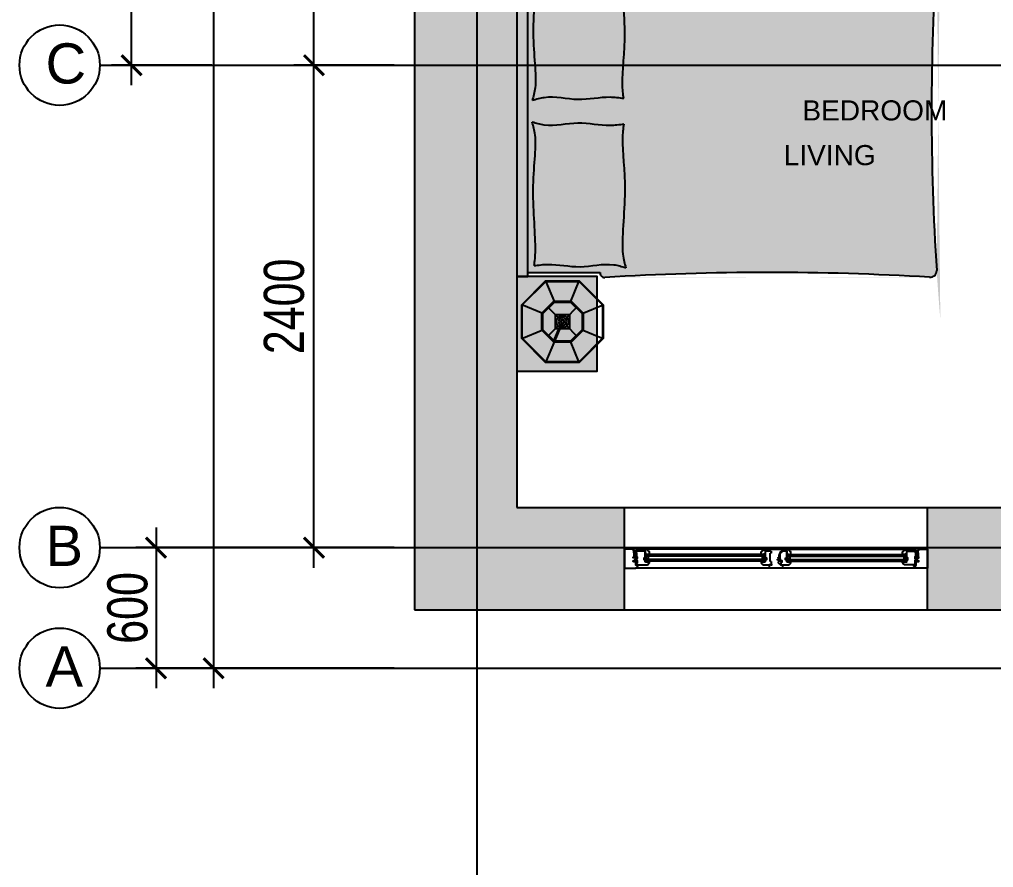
# Model space of a CAD drawing. Header units: millimetres. Extents: x 11159 to 50121, y 18346 to 37577.
# Drawn here: x 32119 to 36968, y 22565 to 26784 of the extents above; entities that cross this region are included whole.
import ezdxf

# ---------------------------------------------------------------- set-up
doc = ezdxf.new("R2010")
doc.units = ezdxf.units.MM
for name, color, linetype in [('axis', 40, 'Continuous'), ('df', 7, 'Continuous'), ('dim', 7, 'Continuous'), ('furnhatch', 254, 'Continuous'), ('furniture', 34, 'Continuous'), ('HATCH', 8, 'Continuous'), ('wall', 5, 'Continuous')]:
    doc.layers.add(name, color=color, linetype=linetype)
doc.styles.add('KOTE', font='romrust.shx', dxfattribs={"width": 0.8})
doc.styles.get("Standard").update_dxf_attribs({"font": 'arial.ttf'})
doc.dimstyles.new('ayala 50', dxfattribs={"dimscale": 50, "dimtxt": 2.5, "dimasz": 1, "dimexe": 1, "dimexo": 2, "dimgap": 1, "dimtad": 1, "dimdec": 0, "dimzin": 9, "dimdsep": 46, "dimtxsty": 'KOTE', "dimblk": 'ARCHTICK', "dimcen": 0, "dimdle": 1, "dimclrd": 4, "dimclre": 4, "dimclrt": 3, "dimadec": 0, "dimazin": 0, "dimtfac": 0.666667, "dimtdec": 0, "dimtix": 1, "dimtmove": 2, "dimatfit": 0, "dimfxl": 1, "dimtvp": 1, "dimtolj": 1, "dimarcsym": 0})

# ---------------------------------------------------------------- blocks, each defined once
blk = doc.blocks.new('_ArchTick')
at = {"color": 0, "linetype": 'ByBlock', "const_width": 0.15}
blk.add_lwpolyline([(-0.5, -0.5), (0.5, 0.5)], dxfattribs=at)
blk = doc.blocks.new('*D53')
at = {"layer": 'Defpoints', "color": 0, "transparency": 16777216}
for p in [(49394.9, 26556.4), (34394.9, 23556.4), (49394.9, 19246.4)]:
    blk.add_point(p, dxfattribs=at)
at = {"layer": 'dim', "color": 4, "lineweight": -2, "transparency": 16777216}
for p, q in [((49394.9, 26456.4), (49394.9, 19146.4)), ((34394.9, 23456.4), (34394.9, 19146.4)), ((34294.9, 19246.4), (49494.9, 19246.4))]:
    blk.add_line(p, q, dxfattribs=at)
at = {"layer": 'dim', "color": 4, "lineweight": -2, "transparency": 16777216, "xscale": 100, "yscale": 100, "zscale": 100, "rotation": 180}
blk.add_blockref('_ArchTick', (34394.9, 19246.4), dxfattribs=at)
at = {"layer": 'dim', "color": 4, "lineweight": -2, "transparency": 16777216, "xscale": 100, "yscale": 100, "zscale": 100}
blk.add_blockref('_ArchTick', (49394.9, 19246.4), dxfattribs=at)
at = {"layer": 'dim', "color": 3, "transparency": 16777216, "insert": (41894.9, 19366.4), "char_height": 200, "attachment_point": 5, "style": 'KOTE'}
blk.add_mtext('\\A1;15000', dxfattribs=at)
blk = doc.blocks.new('*D63')
at = {"layer": 'Defpoints', "color": 0, "transparency": 16777216}
for p in [(34084.9, 24156.4), (32798.5, 23556.4), (33298.5, 23556.4)]:
    blk.add_point(p, dxfattribs=at)
at = {"layer": 'dim', "color": 4, "lineweight": -2, "transparency": 16777216}
for p, q in [((32798.5, 24256.4), (32798.5, 23456.4)), ((33984.9, 24156.4), (32698.5, 24156.4)), ((33198.5, 23556.4), (32698.5, 23556.4))]:
    blk.add_line(p, q, dxfattribs=at)
at = {"layer": 'dim', "color": 4, "lineweight": -2, "transparency": 16777216, "xscale": 100, "yscale": 100, "zscale": 100}
for p, rotation in [((32798.5, 24156.4), 90), ((32798.5, 23556.4), 270)]:
    blk.add_blockref('_ArchTick', p, dxfattribs=dict(at, rotation=rotation))
at = {"layer": 'dim', "color": 3, "transparency": 16777216, "insert": (32657.1, 23856.4), "char_height": 200, "attachment_point": 5, "rotation": 90, "style": 'KOTE'}
blk.add_mtext('\\A1;600', dxfattribs=at)
blk = doc.blocks.new('*D54')
at = {"layer": 'Defpoints', "color": 0, "transparency": 16777216}
for p in [(33584.9, 26556.4), (34084.9, 26556.4), (34084.9, 24156.4)]:
    blk.add_point(p, dxfattribs=at)
at = {"layer": 'dim', "color": 4, "lineweight": -2, "transparency": 16777216}
for p, q in [((33584.9, 24056.4), (33584.9, 26656.4)), ((33984.9, 26556.4), (33484.9, 26556.4)), ((33984.9, 24156.4), (33484.9, 24156.4))]:
    blk.add_line(p, q, dxfattribs=at)
at = {"layer": 'dim', "color": 4, "lineweight": -2, "transparency": 16777216, "xscale": 100, "yscale": 100, "zscale": 100}
for p, rotation in [((33584.9, 26556.4), 90), ((33584.9, 24156.4), 270)]:
    blk.add_blockref('_ArchTick', p, dxfattribs=dict(at, rotation=rotation))
at = {"layer": 'dim', "color": 3, "transparency": 16777216, "insert": (33436.5, 25356.4), "char_height": 200, "attachment_point": 5, "rotation": 90, "style": 'KOTE'}
blk.add_mtext('\\A1;2400', dxfattribs=at)
blk = doc.blocks.new('*D64')
at = {"layer": 'Defpoints', "color": 0, "transparency": 16777216}
for p in [(32677.1, 34956.4), (33244.9, 34956.4), (33177.1, 26556.4)]:
    blk.add_point(p, dxfattribs=at)
at = {"layer": 'dim', "color": 4, "lineweight": -2, "transparency": 16777216}
for p, q in [((32677.1, 26456.4), (32677.1, 35056.4)), ((33144.9, 34956.4), (32577.1, 34956.4)), ((33077.1, 26556.4), (32577.1, 26556.4))]:
    blk.add_line(p, q, dxfattribs=at)
at = {"layer": 'dim', "color": 4, "lineweight": -2, "transparency": 16777216, "xscale": 100, "yscale": 100, "zscale": 100}
for p, rotation in [((32677.1, 34956.4), 90), ((32677.1, 26556.4), 270)]:
    blk.add_blockref('_ArchTick', p, dxfattribs=dict(at, rotation=rotation))
at = {"layer": 'dim', "color": 3, "transparency": 16777216, "insert": (32524.1, 30756.4), "char_height": 200, "attachment_point": 5, "rotation": 90, "style": 'KOTE'}
blk.add_mtext('\\A1;8400', dxfattribs=at)
blk = doc.blocks.new('*D55')
at = {"layer": 'Defpoints', "color": 0, "transparency": 16777216}
for p in [(34084.9, 34956.4), (33084.9, 23556.4), (34084.9, 23556.4)]:
    blk.add_point(p, dxfattribs=at)
at = {"layer": 'dim', "color": 4, "lineweight": -2, "transparency": 16777216}
for p, q in [((33084.9, 35056.4), (33084.9, 23456.4)), ((33984.9, 34956.4), (32984.9, 34956.4)), ((33984.9, 23556.4), (32984.9, 23556.4))]:
    blk.add_line(p, q, dxfattribs=at)
at = {"layer": 'dim', "color": 4, "lineweight": -2, "transparency": 16777216, "xscale": 100, "yscale": 100, "zscale": 100}
for p, rotation in [((33084.9, 34956.4), 90), ((33084.9, 23556.4), 270)]:
    blk.add_blockref('_ArchTick', p, dxfattribs=dict(at, rotation=rotation))
at = {"layer": 'dim', "color": 3, "transparency": 16777216, "insert": (32964.9, 29256.4), "char_height": 200, "attachment_point": 5, "rotation": 90, "style": 'KOTE'}
blk.add_mtext('\\A1;11400', dxfattribs=at)
blk = doc.blocks.new('Joint-K7335')
at = {"layer": 'df', "color": 7}
for points in [[(3.9, 10.7, -0.206505), (4.5, 11.8, -0.277528), (4.6, 11.7), (4.7, 11.5, 0.626267), (5.4, 11.5, 0.131441), (5.5, 11.7), (5.5, 18, 0.509109), (4.6, 18.4, -0.294424), (2, 18.3, 0.173488), (1.3, 18.5), (0, 18.5), (0, 2.1, 0.415334), (1.2, 0.9, 0.048115), (1.5, 0.9, 0.113375), (1.5, 1), (4, 2.8, 0.235966), (4, 2.9), (4, 3.3, 0.247659), (4, 3.4, 0.287937), (3.6, 3.4), (1.8, 2.3, -0.576722), (1.5, 2.5), (1.5, 3.3, -0.235966), (1.6, 3.5), (4, 5.3, 0.235966), (4, 5.3), (4, 5.7, 0.247659), (4, 5.8, 0.287937), (3.6, 5.8), (1.8, 4.8, -0.576722), (1.5, 5), (1.5, 6.3, -0.384094), (2.6, 7.5, -0.021813), (2.7, 7.5), (6.5, 7.5), (6.5, 7.6, 0.333043), (5.7, 8.5, -0.293245), (5.3, 8.9, 0.008528), (5.2, 9.3, 0.265517), (5, 9.5, 0.023748), (4.8, 9.5, -0.356149), (3.9, 10.7, -0.356149)], [(3.2, 10.8, 0.355005), (4.6, 8.8, -0.567624), (4.7, 8.8, -0.24708), (4.4, 8.7), (2.2, 9, -0.351704), (1.2, 10.1), (1.2, 12.9, -0.414214), (1.5, 13.2), (1.6, 13.2, 0.277073), (1.9, 13.4), (3.7, 16.8, -0.041112), (3.8, 17), (4.1, 17.7, -0.50666), (4.6, 17.7, -0.2771), (4.6, 17.5), (4.6, 13.3, 0.213422), (4.7, 13.1, -0.886227), (4.4, 12.6, 0.250571), (3.2, 10.8)]]:
    blk.add_lwpolyline(points, format="xyb", dxfattribs=at)
blk.add_lwpolyline([(1.6, 17.8, 0.632714), (1, 17.6), (1, 14.2, 0.78091), (1.6, 14.1), (3.2, 17.1, -0.117333), (3.3, 17.2, 1.218085), (3, 17.5, -0.285776), (2.7, 17.3, -0.145588)], format="xyb", close=True, dxfattribs=at)
blk = doc.blocks.new('bed1')
at = {"layer": 'furnhatch'}
h = blk.add_hatch(color=254, dxfattribs=at)
edge = h.paths.add_edge_path()
edge.add_line((-50, 728.2), (-376.6, 728.2))
edge.add_ellipse((-396.6, 731.7), major_axis=(-20.2, 2.1), ratio=0.939967, start_angle=175.7986, end_angle=279.2235)
edge.add_ellipse((-1139.1, 11853.6), major_axis=(11637.5, 0), ratio=0.956, start_angle=266.40829, end_angle=273.6518, ccw=False)
edge.add_ellipse((-1870, 721.4), major_axis=(30, 0), ratio=0.956, start_angle=86.4083, end_angle=182.703)
edge.add_ellipse((-20808.2, 0), major_axis=(18931.7, 0), ratio=0.7647664, start_angle=-2.85057, end_angle=2.85057, ccw=False)
edge.add_ellipse((-1870, -721.4), major_axis=(30, 0), ratio=0.956, start_angle=177.297, end_angle=273.5917)
edge.add_ellipse((-1139.1, -11853.6), major_axis=(-11637.5, 0), ratio=0.956, start_angle=266.3482, end_angle=273.59171, ccw=False)
edge.add_ellipse((-396.6, -731.7), major_axis=(20.2, 2.1), ratio=0.939967, start_angle=260.7765, end_angle=364.2014)
edge.add_line((-376.6, -728.2), (-50, -728.2))
edge.add_line((-50, -728.2), (-50, 728.2))
edge = h.paths.add_edge_path(flags=0)
edge.add_spline(control_points=[(-483.8, -58.1), (-463.3, -60.8), (-394.8, -69.6), (-273.9, -40.3), (-155.8, -74.4), (-87.5, -54.2), (-69.3, -48.8)], knot_values=[0, 0, 0, 0, 6.340048, 21.250308, 36.908042, 42.626898, 42.626898, 42.626898, 42.626898], degree=3, periodic=0)
edge.add_spline(control_points=[(-69.3, -48.8), (-74.7, -67.1), (-94.8, -135.3), (-60.7, -336.6), (-90.1, -608.6), (-81.2, -677.1), (-78.6, -697.6)], knot_values=[0, 0, 0, 0, 5.718856, 21.37659, 36.28685, 42.626898, 42.626898, 42.626898, 42.626898], degree=3, periodic=0)
edge.add_spline(control_points=[(-78.6, -697.6), (-99, -694.9), (-167.6, -686.1), (-288.4, -715.5), (-406.6, -681.3), (-474.8, -701.5), (-493.1, -706.9)], knot_values=[0, 0, 0, 0, 6.340048, 21.250308, 36.908042, 42.626898, 42.626898, 42.626898, 42.626898], degree=3, periodic=0)
edge.add_spline(control_points=[(-493.1, -706.9), (-487.7, -688.6), (-467.5, -620.4), (-501.7, -351.1), (-472.3, -147.1), (-481.1, -78.6), (-483.8, -58.1)], knot_values=[0, 0, 0, 0, 5.718856, 21.37659, 36.28685, 42.626898, 42.626898, 42.626898, 42.626898], degree=3, periodic=0)
edge = h.paths.add_edge_path(flags=0)
edge.add_spline(control_points=[(-483.8, 58), (-481.1, 78.5), (-472.3, 147), (-501.7, 351), (-467.5, 620.3), (-487.7, 688.5), (-493.1, 706.8)], knot_values=[0, 0, 0, 0, 6.340048, 21.250308, 36.908042, 42.626898, 42.626898, 42.626898, 42.626898], degree=3, periodic=0)
edge.add_spline(control_points=[(-493.1, 706.8), (-474.8, 701.4), (-406.6, 681.2), (-288.4, 715.4), (-167.6, 686), (-99, 694.8), (-78.6, 697.5)], knot_values=[0, 0, 0, 0, 5.718856, 21.37659, 36.28685, 42.626898, 42.626898, 42.626898, 42.626898], degree=3, periodic=0)
edge.add_spline(control_points=[(-78.6, 697.5), (-81.2, 677), (-90.1, 608.5), (-60.7, 336.5), (-94.8, 135.2), (-74.7, 67), (-69.3, 48.7)], knot_values=[0, 0, 0, 0, 6.340048, 21.250308, 36.908042, 42.626898, 42.626898, 42.626898, 42.626898], degree=3, periodic=0)
edge.add_spline(control_points=[(-69.3, 48.7), (-87.5, 54.1), (-155.8, 74.3), (-273.9, 40.1), (-394.8, 69.5), (-463.3, 60.7), (-483.8, 58)], knot_values=[0, 0, 0, 0, 5.718856, 21.37659, 36.28685, 42.626898, 42.626898, 42.626898, 42.626898], degree=3, periodic=0)
edge = h.paths.add_edge_path(flags=16)
edge.add_spline(control_points=[(-78.6, -697.6), (-81.2, -677.1), (-90.1, -608.6), (-60.7, -336.6), (-94.8, -135.3), (-74.7, -67.1), (-69.3, -48.8)], knot_values=[0, 0, 0, 0, 6.340048, 21.250308, 36.908042, 42.626898, 42.626898, 42.626898, 42.626898], degree=3, periodic=0)
edge.add_spline(control_points=[(-69.3, -48.8), (-87.5, -54.2), (-155.8, -74.4), (-273.9, -40.3), (-394.8, -69.6), (-463.3, -60.8), (-483.8, -58.1)], knot_values=[0, 0, 0, 0, 5.718856, 21.37659, 36.28685, 42.626898, 42.626898, 42.626898, 42.626898], degree=3, periodic=0)
edge.add_spline(control_points=[(-483.8, -58.1), (-481.1, -78.6), (-472.3, -147.1), (-501.7, -351.1), (-467.5, -620.4), (-487.7, -688.6), (-493.1, -706.9)], knot_values=[0, 0, 0, 0, 6.340048, 21.250308, 36.908042, 42.626898, 42.626898, 42.626898, 42.626898], degree=3, periodic=0)
edge.add_spline(control_points=[(-493.1, -706.9), (-474.8, -701.5), (-406.6, -681.3), (-288.4, -715.5), (-167.6, -686.1), (-99, -694.9), (-78.6, -697.6)], knot_values=[0, 0, 0, 0, 5.718856, 21.37659, 36.28685, 42.626898, 42.626898, 42.626898, 42.626898], degree=3, periodic=0)
edge = h.paths.add_edge_path(flags=16)
edge.add_spline(control_points=[(-69.3, 48.7), (-74.7, 67), (-94.8, 135.2), (-60.7, 336.5), (-90.1, 608.5), (-81.2, 677), (-78.6, 697.5)], knot_values=[0, 0, 0, 0, 5.718856, 21.37659, 36.28685, 42.626898, 42.626898, 42.626898, 42.626898], degree=3, periodic=0)
edge.add_spline(control_points=[(-78.6, 697.5), (-99, 694.8), (-167.6, 686), (-288.4, 715.4), (-406.6, 681.2), (-474.8, 701.4), (-493.1, 706.8)], knot_values=[0, 0, 0, 0, 6.340048, 21.250308, 36.908042, 42.626898, 42.626898, 42.626898, 42.626898], degree=3, periodic=0)
edge.add_spline(control_points=[(-493.1, 706.8), (-487.7, 688.5), (-467.5, 620.3), (-501.7, 351), (-472.3, 147), (-481.1, 78.5), (-483.8, 58)], knot_values=[0, 0, 0, 0, 5.718856, 21.37659, 36.28685, 42.626898, 42.626898, 42.626898, 42.626898], degree=3, periodic=0)
edge.add_spline(control_points=[(-483.8, 58), (-463.3, 60.7), (-394.8, 69.5), (-273.9, 40.1), (-155.8, 74.3), (-87.5, 54.1), (-69.3, 48.7)], knot_values=[0, 0, 0, 0, 6.340048, 21.250308, 36.908042, 42.626898, 42.626898, 42.626898, 42.626898], degree=3, periodic=0)
h.paths.add_polyline_path([(0, 747.3), (-50, 747.3), (-50, -747.3), (0, -747.3)])
at = {"layer": 'furniture'}
for p, q in [((-50, 728.2), (-376.6, 728.2)), ((0, 747.3), (-50, 747.3)), ((-50, 747.3), (-50, -747.3)), ((0, -747.3), (0, 747.3)), ((-376.6, -728.2), (-50, -728.2)), ((0, -747.3), (-50, -747.3))]:
    blk.add_line(p, q, dxfattribs=at)
for centre, major_axis, ratio, start_param, end_param in [((-1870, 721.4), (30, 0), 0.956, 1.508109, 3.188768), ((-1139.1, 11853.6), (11637.5, 0), 0.956, 4.649702, 4.776125), ((-396.6, 731.7), (-20.2, 2.1), 0.939967, 3.068264, 4.873369), ((-20808.2, 0), (18931.7, 0), 0.764766, -0.049752, 0.049752), ((-1870, -721.4), (30, 0), 0.956, 3.094417, 4.775076), ((-1139.1, -11853.6), (-11637.5, 0), 0.956, 4.648653, 4.775076), ((-396.6, -731.7), (20.2, 2.1), 0.939967, 4.551409, 6.356514)]:
    blk.add_ellipse(centre, major_axis=major_axis, ratio=ratio, start_param=start_param, end_param=end_param, dxfattribs=at)
for points in [[(-78.6, 697.5), (-99, 694.8), (-167.6, 686), (-288.4, 715.4), (-406.6, 681.2), (-474.8, 701.4), (-493.1, 706.8)], [(-483.8, 58), (-481.1, 78.5), (-472.3, 147), (-501.7, 351), (-467.5, 620.3), (-487.7, 688.5), (-493.1, 706.8)], [(-78.6, 697.5), (-81.2, 677), (-90.1, 608.5), (-60.7, 336.5), (-94.8, 135.2), (-74.7, 67), (-69.3, 48.7)], [(-483.8, 58), (-463.3, 60.7), (-394.8, 69.5), (-273.9, 40.1), (-155.8, 74.3), (-87.5, 54.1), (-69.3, 48.7)], [(-483.8, -58.1), (-481.1, -78.6), (-472.3, -147.1), (-501.7, -351.1), (-467.5, -620.4), (-487.7, -688.6), (-493.1, -706.9)], [(-483.8, -58.1), (-463.3, -60.8), (-394.8, -69.6), (-273.9, -40.3), (-155.8, -74.4), (-87.5, -54.2), (-69.3, -48.8)], [(-78.6, -697.6), (-81.2, -677.1), (-90.1, -608.6), (-60.7, -336.6), (-94.8, -135.3), (-74.7, -67.1), (-69.3, -48.8)], [(-78.6, -697.6), (-99, -694.9), (-167.6, -686.1), (-288.4, -715.5), (-406.6, -681.3), (-474.8, -701.5), (-493.1, -706.9)]]:
    blk.add_open_spline(points, degree=3, knots=[0, 0, 0, 0, 6.340048, 21.250308, 36.908042, 42.626898, 42.626898, 42.626898, 42.626898], dxfattribs=at)
blk = doc.blocks.new('lamp (pl)')
at = {"color": 0, "linetype": 'ByBlock'}
for p, q in [((-40.4, 97.5), (-83.9, 202.5)), ((83.9, 202.5), (40.4, 97.5)), ((-37.7, 97.5), (-5.3, 19.3)), ((-202.5, 83.9), (-97.5, 40.4)), ((-68.9, 68.9), (-21.2, 21.2)), ((-42.3, 95.6), (-9.9, 17.4)), ((21.2, 21.2), (68.9, 68.9)), ((97.5, 40.4), (202.5, 83.9)), ((-97.5, -40.4), (-202.5, -83.9)), ((-68.9, -68.9), (-21.2, -21.2)), ((21.2, -21.2), (68.9, -68.9)), ((97.5, -40.4), (202.5, -83.9)), ((-83.9, -202.5), (-40.4, -97.5)), ((40.4, -97.5), (83.9, -202.5))]:
    blk.add_line(p, q, dxfattribs=at)
for points in [[(-202.5, 83.9), (-202.5, -83.9), (-83.9, -202.5), (83.9, -202.5), (202.5, -83.9), (202.5, 83.9), (83.9, 202.5), (-83.9, 202.5)], [(-200, 82.8), (-200, -82.8), (-82.8, -200), (82.8, -200), (200, -82.8), (200, 82.8), (82.8, 200), (-82.8, 200)], [(-102.5, 42.5), (-102.5, -42.5), (-42.5, -102.5), (42.5, -102.5), (102.5, -42.5), (102.5, 42.5), (42.5, 102.5), (-42.5, 102.5)], [(-97.5, 40.4), (-97.5, -40.4), (-40.4, -97.5), (40.4, -97.5), (97.5, -40.4), (97.5, 40.4), (40.4, 97.5), (-40.4, 97.5)]]:
    blk.add_lwpolyline(points, close=True, dxfattribs=at)
blk.add_lwpolyline([(-17.2, 35), (-35, 35), (-35, -35), (35, -35), (35, 35), (-11.8, 35)], dxfattribs=at)
for radius in [20, 10, 7.5]:
    blk.add_circle((0, 0), radius, dxfattribs=at)
blk.add_arc((0, 0), 30, 117.2802, 107.7198, dxfattribs=at)
blk = doc.blocks.new('*D48')
at = {"layer": 'Defpoints', "color": 0, "transparency": 16777216}
for p in [(33584.9, 34956.4), (34084.9, 34956.4), (34084.9, 26556.4)]:
    blk.add_point(p, dxfattribs=at)
at = {"layer": 'dim', "color": 4, "lineweight": -2, "transparency": 16777216}
for p, q in [((33584.9, 26456.4), (33584.9, 35056.4)), ((33984.9, 34956.4), (33484.9, 34956.4)), ((33984.9, 26556.4), (33484.9, 26556.4))]:
    blk.add_line(p, q, dxfattribs=at)
at = {"layer": 'dim', "color": 4, "lineweight": -2, "transparency": 16777216, "xscale": 100, "yscale": 100, "zscale": 100}
for p, rotation in [((33584.9, 34956.4), 90), ((33584.9, 26556.4), 270)]:
    blk.add_blockref('_ArchTick', p, dxfattribs=dict(at, rotation=rotation))
at = {"layer": 'dim', "color": 3, "transparency": 16777216, "insert": (33464.9, 30756.4), "char_height": 200, "attachment_point": 5, "rotation": 90, "style": 'KOTE'}
blk.add_mtext('\\A1;8400', dxfattribs=at)

msp = doc.modelspace()

# ---------------------------------------------------------------- hatches: boundary and pattern name
at = {"ltscale": 10}
h = msp.add_hatch(dxfattribs=at)
h.set_pattern_fill('ANGLE', color=4, scale=0.15, angle=-45, style=0)
h.set_pattern_definition([(45, (32565.8651, 24903.6607), (0.74087113, -0.74087113), [0.762, -0.28575]), (315, (32565.8651, 24903.6607), (-0.74087113, -0.74087113), [0.762, -0.28575])])
edge = h.paths.add_edge_path()
edge.add_line((35234.4, 24124.1), (35240.4, 24124.1))
edge.add_arc((35239.7, 24123.1), 1.25, -53.1301, 53.1301, ccw=False)
edge.add_line((35240.4, 24122.1), (35234.4, 24122.1))
edge.add_arc((35235.1, 24123.1), 1.23, 125.8841, 234.1159, ccw=False)
h = msp.add_hatch(dxfattribs=at)
h.set_pattern_fill('ANGLE', color=4, scale=0.15, angle=-45, style=0)
h.set_pattern_definition([(45, (32571.3651, 24903.6607), (0.74087113, -0.74087113), [0.762, -0.28575]), (315, (32571.3651, 24903.6607), (-0.74087113, -0.74087113), [0.762, -0.28575])])
edge = h.paths.add_edge_path()
edge.add_line((35233.9, 24122.1), (35236.9, 24122.1))
edge.add_line((35236.9, 24122.1), (35236.9, 24120.1))
edge.add_arc((35235.4, 24120.5), 1.55, 194.793, 345.207, ccw=False)
edge.add_line((35233.9, 24120.1), (35233.9, 24122.1))
h = msp.add_hatch(dxfattribs=at)
h.set_pattern_fill('ANGLE', color=4, scale=0.15, angle=-45, style=0)
h.set_pattern_definition([(135, (38499.4356, 24903.6607), (-0.74087113, -0.74087113), [0.762, -0.28575]), (225, (38499.4356, 24903.6607), (0.74087113, -0.74087113), [0.762, -0.28575])])
edge = h.paths.add_edge_path()
edge.add_line((35830.9, 24124.1), (35824.9, 24124.1))
edge.add_arc((35825.7, 24123.1), 1.25, 126.8699, 233.1301)
edge.add_line((35824.9, 24122.1), (35830.9, 24122.1))
edge.add_arc((35830.2, 24123.1), 1.23, 305.8841, 414.1159)
h = msp.add_hatch(dxfattribs=at)
h.set_pattern_fill('ANGLE', color=4, scale=0.15, angle=-45, style=0)
h.set_pattern_definition([(135, (38493.9356, 24903.6607), (-0.74087113, -0.74087113), [0.762, -0.28575]), (225, (38493.9356, 24903.6607), (0.74087113, -0.74087113), [0.762, -0.28575])])
edge = h.paths.add_edge_path()
edge.add_line((35831.4, 24122.1), (35828.4, 24122.1))
edge.add_line((35828.4, 24122.1), (35828.4, 24120.1))
edge.add_arc((35829.9, 24120.5), 1.55, 194.793, 345.207)
edge.add_line((35831.4, 24120.1), (35831.4, 24122.1))
h = msp.add_hatch(dxfattribs=at)
h.set_pattern_fill('ANGLE', color=4, scale=0.15, angle=-45, style=0)
h.set_pattern_definition([(45, (33270.3651, 24903.6607), (0.74087113, -0.74087113), [0.762, -0.28575]), (315, (33270.3651, 24903.6607), (-0.74087113, -0.74087113), [0.762, -0.28575])])
edge = h.paths.add_edge_path()
edge.add_line((35938.9, 24124.1), (35944.9, 24124.1))
edge.add_arc((35944.2, 24123.1), 1.25, -53.1301, 53.1301, ccw=False)
edge.add_line((35944.9, 24122.1), (35938.9, 24122.1))
edge.add_arc((35939.6, 24123.1), 1.23, 125.8841, 234.1159, ccw=False)
h = msp.add_hatch(dxfattribs=at)
h.set_pattern_fill('ANGLE', color=4, scale=0.15, angle=-45, style=0)
h.set_pattern_definition([(45, (33275.8651, 24903.6607), (0.74087113, -0.74087113), [0.762, -0.28575]), (315, (33275.8651, 24903.6607), (-0.74087113, -0.74087113), [0.762, -0.28575])])
edge = h.paths.add_edge_path()
edge.add_line((35938.4, 24122.1), (35941.4, 24122.1))
edge.add_line((35941.4, 24122.1), (35941.4, 24120.1))
edge.add_arc((35939.9, 24120.5), 1.55, 194.793, 345.207, ccw=False)
edge.add_line((35938.4, 24120.1), (35938.4, 24122.1))
h = msp.add_hatch()
h.set_pattern_fill('ANGLE', color=256, scale=0.15, angle=-45, style=0)
h.set_pattern_definition([(135, (39203.9356, 24903.6607), (-0.74087113, -0.74087113), [0.762, -0.28575]), (225, (39203.9356, 24903.6607), (0.74087113, -0.74087113), [0.762, -0.28575])])
edge = h.paths.add_edge_path()
edge.add_line((36535.4, 24124.1), (36529.4, 24124.1))
edge.add_arc((36530.2, 24123.1), 1.25, 126.8699, 233.1301)
edge.add_line((36529.4, 24122.1), (36535.4, 24122.1))
edge.add_arc((36534.7, 24123.1), 1.23, 305.8841, 414.1159)
h = msp.add_hatch()
h.set_pattern_fill('ANGLE', color=256, scale=0.15, angle=-45, style=0)
h.set_pattern_definition([(135, (39198.4356, 24903.6607), (-0.74087113, -0.74087113), [0.762, -0.28575]), (225, (39198.4356, 24903.6607), (0.74087113, -0.74087113), [0.762, -0.28575])])
edge = h.paths.add_edge_path()
edge.add_line((36535.9, 24122.1), (36532.9, 24122.1))
edge.add_line((36532.9, 24122.1), (36532.9, 24120.1))
edge.add_arc((36534.4, 24120.5), 1.55, 194.793, 345.207)
edge.add_line((36535.9, 24120.1), (36535.9, 24122.1))
h = msp.add_hatch(dxfattribs=at)
h.set_pattern_fill('BRASS', color=4, scale=0.3, angle=-45, style=0)
h.set_pattern_definition([(45, (32571.365, 24890.6607), (1.3470384, -1.3470384), []), (45, (32572.0386, 24889.9872), (1.3470384, -1.3470384), [0.9525, -0.47625])])
h.paths.add_polyline_path([(35238.4, 24085.1), (35238.4, 24089.1), (35250.4, 24089.1), (35250.4, 24085.1)])
h = msp.add_hatch(dxfattribs=at)
h.set_pattern_fill('ANGLE', color=4, scale=0.15, angle=-45, style=0)
h.set_pattern_definition([(45, (32571.3651, 24890.6607), (0.74087113, -0.74087113), [0.762, -0.28575]), (315, (32571.3651, 24890.6607), (-0.74087113, -0.74087113), [0.762, -0.28575])])
h.paths.add_polyline_path([(35250.4, 24085.1), (35250.4, 24089.1), (35254.4, 24089.1), (35254.4, 24085.1)])
h = msp.add_hatch(dxfattribs=at)
h.set_pattern_fill('ANGLE', color=4, scale=0.15, angle=-45, style=0)
h.set_pattern_definition([(135, (38493.9356, 24890.6607), (-0.74087113, -0.74087113), [0.762, -0.28575]), (225, (38493.9356, 24890.6607), (0.74087113, -0.74087113), [0.762, -0.28575])])
h.paths.add_polyline_path([(35814.9, 24085.1), (35814.9, 24089.1), (35810.9, 24089.1), (35810.9, 24085.1)])
h = msp.add_hatch(dxfattribs=at)
h.set_pattern_fill('BRASS', color=4, scale=0.3, angle=-45, style=0)
h.set_pattern_definition([(135, (38493.9356, 24890.6607), (-1.3470384, -1.3470384), []), (135, (38493.262, 24889.9872), (-1.3470384, -1.3470384), [0.9525, -0.47625])])
h.paths.add_polyline_path([(35826.9, 24085.1), (35826.9, 24089.1), (35814.9, 24089.1), (35814.9, 24085.1)])
h = msp.add_hatch(dxfattribs=at)
h.set_pattern_fill('ANSI35', color=4, scale=0.2, style=0)
h.set_pattern_definition([(225, (35772.3109, 26755.0439), (0.8980256, -0.8980256), []), (225, (35771.4129, 26755.0439), (0.8980256, -0.8980256), [1.5875, -0.3175, 0, -0.3175])])
h.paths.add_polyline_path([(35862.9, 24070.1), (35860.9, 24070.1), (35860.9, 24074.1), (35862.9, 24074.1)])
h = msp.add_hatch(dxfattribs=at)
h.set_pattern_fill('BRASS', color=4, scale=0.3, angle=-45, style=0)
h.set_pattern_definition([(45, (33275.865, 24890.6607), (1.3470384, -1.3470384), []), (45, (33276.5386, 24889.9872), (1.3470384, -1.3470384), [0.9525, -0.47625])])
h.paths.add_polyline_path([(35942.9, 24085.1), (35942.9, 24089.1), (35954.9, 24089.1), (35954.9, 24085.1)])
h = msp.add_hatch(dxfattribs=at)
h.set_pattern_fill('ANGLE', color=4, scale=0.15, angle=-45, style=0)
h.set_pattern_definition([(45, (33275.8651, 24890.6607), (0.74087113, -0.74087113), [0.762, -0.28575]), (315, (33275.8651, 24890.6607), (-0.74087113, -0.74087113), [0.762, -0.28575])])
h.paths.add_polyline_path([(35954.9, 24085.1), (35954.9, 24089.1), (35958.9, 24089.1), (35958.9, 24085.1)])
h = msp.add_hatch()
h.set_pattern_fill('ANGLE', color=256, scale=0.15, angle=-45, style=0)
h.set_pattern_definition([(135, (39198.4356, 24890.6607), (-0.74087113, -0.74087113), [0.762, -0.28575]), (225, (39198.4356, 24890.6607), (0.74087113, -0.74087113), [0.762, -0.28575])])
h.paths.add_polyline_path([(36519.4, 24085.1), (36519.4, 24089.1), (36515.4, 24089.1), (36515.4, 24085.1)])
h = msp.add_hatch()
h.set_pattern_fill('BRASS', color=256, scale=0.3, angle=-45, style=0)
h.set_pattern_definition([(135, (39198.4356, 24890.6607), (-1.3470384, -1.3470384), []), (135, (39197.762, 24889.9872), (-1.3470384, -1.3470384), [0.9525, -0.47625])])
h.paths.add_polyline_path([(36531.4, 24085.1), (36531.4, 24089.1), (36519.4, 24089.1), (36519.4, 24085.1)])
at = {"layer": 'furniture'}
msp.add_hatch(color=254, dxfattribs=at).paths.add_polyline_path([(34594.9, 25504.4), (34594.9, 25034.4), (34994.9, 25034.4), (34994.9, 25504.4)])
at = {"layer": 'HATCH', "true_color": 0x2b2b2b}
h = msp.add_hatch(color=250, dxfattribs=at)
h.dxf.hatch_style = 1
h.paths.add_polyline_path([(38584.9, 23756.4), (38119.9, 23756.4), (38119.9, 24551.3), (37869.9, 24551.3), (37869.9, 24356.4), (36639.9, 24356.4), (36639.9, 23846.4), (37684.9, 23846.4), (37684.9, 23246.4), (38584.9, 23246.4)])
h.paths.add_polyline_path([(35129.9, 24356.4), (34594.9, 24356.4), (34594.9, 28296.4), (36414.9, 28296.4), (36414.9, 28896.4), (37869.9, 28896.4), (37869.9, 25361.3), (38119.9, 25361.3), (38119.9, 30696.4), (40509.9, 30696.4), (40509.9, 30816.4), (38119.9, 30816.4), (38119.9, 31066.4), (37869.9, 31066.4), (37869.9, 30816.4), (37219.9, 30816.4), (37219.9, 30696.4), (37869.9, 30696.4), (37869.9, 29016.4), (36414.9, 29016.4), (36414.9, 29366.4), (36294.9, 29366.4), (36294.9, 28416.4), (34594.9, 28416.4), (34594.9, 28801.4), (34084.9, 28801.4), (34084.9, 23846.4), (35129.9, 23846.4)])
h.paths.add_polyline_path([(42949.9, 24356.4), (41719.9, 24356.4), (41719.9, 27856.4), (41794.9, 27856.4), (41794.9, 27976.4), (41719.9, 27976.4), (41719.9, 28581.4), (41469.9, 28581.4), (41469.9, 23756.4), (41004.9, 23756.4), (41004.9, 23246.4), (41904.9, 23246.4), (41904.9, 23846.4), (42949.9, 23846.4)])
h.paths.add_polyline_path([(45504.9, 35266.4), (44249.9, 35266.4), (44249.9, 34756.4), (44994.9, 34756.4), (44994.9, 30816.4), (42504.9, 30816.4), (42504.9, 30696.4), (42599.9, 30696.4), (42599.9, 30106.4), (42719.9, 30106.4), (42719.9, 30696.4), (44194.9, 30696.4), (44194.9, 30296.4), (44994.9, 30296.4), (44994.9, 28576.4), (42719.9, 28576.4), (42719.9, 29396.4), (42599.9, 29396.4), (42599.9, 27976.4), (42504.9, 27976.4), (42504.9, 27856.4), (42719.9, 27856.4), (42719.9, 28456.4), (44994.9, 28456.4), (44994.9, 24356.4), (44459.9, 24356.4), (44459.9, 23846.4), (45504.9, 23846.4)])
h.paths.add_polyline_path([(44994.9, 30416.4), (44314.9, 30416.4), (44314.9, 30696.4), (44994.9, 30696.4)], flags=16)
h.paths.add_polyline_path([(41719.9, 34756.4), (42539.9, 34756.4), (42539.9, 35266.4), (40649.9, 35266.4), (40649.9, 34756.4), (41469.9, 34756.4), (41469.9, 30816.4), (41319.9, 30816.4), (41319.9, 30696.4), (41469.9, 30696.4), (41469.9, 30091.4), (41719.9, 30091.4), (41719.9, 30696.4), (41794.9, 30696.4), (41794.9, 30816.4), (41719.9, 30816.4), (41719.9, 30856.4)])
h.paths.add_polyline_path([(36509.9, 30816.4), (34594.9, 30816.4), (34594.9, 34756.4), (35339.9, 34756.4), (35339.9, 35266.4), (34084.9, 35266.4), (34084.9, 30311.4), (34594.9, 30311.4), (34594.9, 30696.4), (36294.9, 30696.4), (36294.9, 30076.4), (36414.9, 30076.4), (36414.9, 30696.4), (36509.9, 30696.4)])
h.paths.add_polyline_path([(38939.9, 35266.4), (37049.9, 35266.4), (37049.9, 34756.4), (37869.9, 34756.4), (37869.9, 34506.4), (38119.9, 34506.4), (38119.9, 34756.4), (38939.9, 34756.4)])
h.paths.add_polyline_path([(38497, 36456.4), (38097, 36456.4), (38097, 36056.4), (38497, 36056.4)])
h.paths.add_polyline_path([(41492.8, 36456.4), (41092.8, 36456.4), (41092.8, 36056.4), (41492.8, 36056.4)])

# ---------------------------------------------------------------- linework, layer by layer
for p, q in [((35173.9, 24148.4), (35174.7, 24148.4)), ((35850.9, 24149.1), (35918.9, 24149.1)), ((35850.9, 24138.1), (35850.9, 24149.1)), ((35918.9, 24138.6), (35918.9, 24149.1)), ((36595.9, 24148.4), (36595.1, 24148.4)), ((35180.9, 24112.4), (35182.9, 24112.4)), ((35828.4, 24122.1), (35828.4, 24089.1)), ((35860.9, 24138.1), (35850.9, 24138.1)), ((35860.9, 24128.1), (35855.9, 24128.1)), ((35855.9, 24088.1), (35855.9, 24128.1)), ((35860.9, 24138.1), (35860.9, 24128.1)), ((35900.9, 24107.6), (35900.9, 24120.6)), ((35906.9, 24108.6), (35903.9, 24108.6)), ((35906.9, 24128.6), (35906, 24128.6)), ((36532.9, 24122.1), (36532.9, 24089.1)), ((36588.9, 24112.4), (36586.9, 24112.4)), ((35850.9, 24070.1), (35850.9, 24055.1)), ((35860.9, 24070.1), (35850.9, 24070.1)), ((35850.9, 24055.1), (35918.9, 24055.1)), ((35860.9, 24088.1), (35855.9, 24088.1)), ((35860.9, 24088.1), (35860.9, 24070.1)), ((35918.9, 24069.6), (35913.9, 24069.6)), ((35918.9, 24055.1), (35918.9, 24069.6))]:
    msp.add_line(p, q)
at = {"color": 8, "ltscale": 10}
for p, q in [((35850.9, 24148.4), (35192.1, 24148.4)), ((35918.9, 24148.4), (36577.7, 24148.4)), ((36581.9, 24054.4), (35187.9, 24054.4))]:
    msp.add_line(p, q, dxfattribs=at)
at = {"color": 4, "ltscale": 10}
for p, q in [((35177.9, 24130.4), (35177.9, 24139.6)), ((35189.7, 24130.7), (35189.3, 24139.9)), ((35233.9, 24088.1), (35236.9, 24119.1)), ((35236.9, 24088.1), (35233.9, 24119.1)), ((35828.4, 24122.1), (35236.9, 24122.1)), ((35236.9, 24122.1), (35236.9, 24089.1)), ((35828.4, 24113.6), (35236.9, 24113.6)), ((35828.4, 24088.1), (35831.4, 24119.1)), ((35831.4, 24088.1), (35828.4, 24119.1)), ((35895.9, 24104.6), (35895.9, 24107.6)), ((35900.9, 24107.6), (35895.9, 24107.6)), ((35900.9, 24104.6), (35895.9, 24104.6)), ((35899.9, 24100.8), (35900.9, 24100.8)), ((35899.9, 24098.8), (35899.9, 24100.8)), ((35900.9, 24100.8), (35900.9, 24104.6)), ((35941.4, 24088.1), (35938.4, 24119.1)), ((35938.4, 24088.1), (35941.4, 24119.1)), ((35941.4, 24122.1), (36532.9, 24122.1)), ((35941.4, 24122.1), (35941.4, 24089.1)), ((35941.4, 24113.6), (36532.9, 24113.6)), ((36580.1, 24130.7), (36580.5, 24139.9)), ((36591.9, 24130.4), (36591.9, 24139.6)), ((35828.4, 24097.6), (35236.9, 24097.6)), ((35828.4, 24089.1), (35236.9, 24089.1)), ((35892.9, 24094.8), (35892.9, 24098.8)), ((35892.9, 24098.8), (35899.9, 24098.8)), ((35899.9, 24094.8), (35892.9, 24094.8)), ((35899.9, 24090.8), (35899.9, 24094.8)), ((35900.9, 24090.8), (35899.9, 24090.8)), ((35900.9, 24090.4), (35900.9, 24090.8)), ((35941.4, 24097.6), (36532.9, 24097.6)), ((35941.4, 24089.1), (36532.9, 24089.1))]:
    msp.add_line(p, q, dxfattribs=at)
at = {"color": 3}
for p, q in [((36535.9, 24088.1), (36532.9, 24119.1)), ((36532.9, 24088.1), (36535.9, 24119.1))]:
    msp.add_line(p, q, dxfattribs=at)
for points in [[(35182.9, 24112.4), (35182.9, 24138.1, -0.414214), (35173.9, 24147.1), (35173.9, 24148.4), (35129.9, 24148.4), (35129.9, 24054.4), (35187.9, 24054.4), (35187.9, 24056.4, 0.414214), (35195.9, 24064.4), (35197.9, 24064.4), (35197.9, 24068.6), (35186.9, 24068.6), (35186.9, 24080.6), (35191.9, 24083.6), (35191.9, 24086.1), (35191.4, 24086.6), (35173.4, 24086.6), (35173.4, 24090.6), (35180.9, 24090.6), (35180.9, 24093.9), (35182.9, 24093.9), (35182.9, 24096.7), (35191.9, 24102.1), (35191.9, 24104.6), (35191.4, 24105.1), (35173.4, 24105.1), (35173.4, 24109.1), (35180.9, 24109.1), (35180.9, 24112.4)], [(36586.9, 24112.4), (36586.9, 24138.1, 0.414214), (36595.9, 24147.1), (36595.9, 24148.4), (36639.9, 24148.4), (36639.9, 24054.4), (36581.9, 24054.4), (36581.9, 24056.4, -0.414214), (36573.9, 24064.4), (36571.9, 24064.4), (36571.9, 24068.6), (36582.9, 24068.6), (36582.9, 24080.6), (36577.9, 24083.6), (36577.9, 24086.1), (36578.4, 24086.6), (36596.4, 24086.6), (36596.4, 24090.6), (36588.9, 24090.6), (36588.9, 24093.9), (36586.9, 24093.9), (36586.9, 24096.7), (36577.9, 24102.1), (36577.9, 24104.6), (36578.4, 24105.1), (36596.4, 24105.1), (36596.4, 24109.1), (36588.9, 24109.1), (36588.9, 24112.4)], [(35850.9, 24138.1), (35831.4, 24138.1), (35831.4, 24105.1), (35837.4, 24105.1), (35837.4, 24095.1), (35831.4, 24095.1), (35831.4, 24085.1), (35810.9, 24085.1), (35810.9, 24080.1), (35812.9, 24080.1, 0.414214), (35820.9, 24072.1), (35820.9, 24070.1), (35850.9, 24070.1)]]:
    msp.add_lwpolyline(points, format="xyb")
at = {"color": 4, "ltscale": 10}
for points in [[(35182.9, 24130.4), (35177.9, 24130.4), (35177.9, 24112.4), (35182.9, 24112.4)], [(35184.7, 24130.4), (35189.7, 24130.7), (35190.6, 24112.7), (35185.6, 24112.4)], [(35233.9, 24119.1), (35236.9, 24119.1), (35236.9, 24088.1), (35233.9, 24088.1)], [(35831.4, 24119.1), (35828.4, 24119.1), (35828.4, 24088.1), (35831.4, 24088.1)], [(35938.4, 24119.1), (35941.4, 24119.1), (35941.4, 24088.1), (35938.4, 24088.1)], [(36585.1, 24130.4), (36580.1, 24130.7), (36579.2, 24112.7), (36584.2, 24112.4)], [(36586.9, 24130.4), (36591.9, 24130.4), (36591.9, 24112.4), (36586.9, 24112.4)], [(35238.4, 24085.1), (35238.4, 24089.1), (35250.4, 24089.1), (35250.4, 24085.1)], [(35250.4, 24085.1), (35250.4, 24089.1), (35254.4, 24089.1), (35254.4, 24085.1)], [(35814.9, 24085.1), (35814.9, 24089.1), (35810.9, 24089.1), (35810.9, 24085.1)], [(35826.9, 24085.1), (35826.9, 24089.1), (35814.9, 24089.1), (35814.9, 24085.1)], [(35862.9, 24070.1), (35860.9, 24070.1), (35860.9, 24074.1), (35862.9, 24074.1)], [(35942.9, 24085.1), (35942.9, 24089.1), (35954.9, 24089.1), (35954.9, 24085.1)], [(35954.9, 24085.1), (35954.9, 24089.1), (35958.9, 24089.1), (35958.9, 24085.1)]]:
    msp.add_lwpolyline(points, close=True, dxfattribs=at)
for points in [[(35185.9, 24092.1), (35194.4, 24092.1), (35194.4, 24079.1), (35190.4, 24076.8, 0.267417), (35189.4, 24075), (35189.4, 24070.6), (35189.9, 24070.1), (35244.4, 24070.1), (35244.4, 24072.1, 0.414214), (35252.4, 24080.1), (35254.4, 24080.1), (35254.4, 24085.1), (35233.9, 24085.1), (35233.9, 24095.1), (35227.9, 24095.1), (35227.9, 24105.1), (35233.9, 24105.1), (35233.9, 24138.1), (35184.9, 24138.1), (35184.4, 24137.6), (35185.1, 24111.1), (35185.6, 24110.6), (35194.4, 24110.6), (35194.4, 24101.6), (35185.4, 24096.1), (35185.4, 24092.6)], [(35830.4, 24124.1), (35823.4, 24124.1), (35823.4, 24122.1), (35810.9, 24122.1), (35810.9, 24136.1, 0.327693), (35815.9, 24139.6, -0.327693), (35820.9, 24143.1), (35820.9, 24145.1), (35834.7, 24145.1), (35835.9, 24138.1), (35830.9, 24138.1), (35830.4, 24124.1)], [(35932.4, 24105.1), (35938.4, 24105.1), (35938.4, 24138.1), (35921.9, 24138.1, 0.414214), (35903.9, 24120.1), (35903.9, 24100.6), (35904.9, 24100.6), (35904.9, 24092.6), (35913.4, 24091.6), (35913.4, 24083.9), (35909.4, 24081.5, 0.263447), (35908.4, 24079.7), (35908.4, 24078.6, 0.414214), (35916.9, 24070.1), (35948.9, 24070.1), (35948.9, 24072.1, 0.414214), (35956.9, 24080.1), (35958.9, 24080.1), (35958.9, 24085.1), (35938.4, 24085.1), (35938.4, 24095.1), (35932.4, 24095.1)], [(35939.4, 24124.1), (35946.4, 24124.1), (35946.4, 24122.1), (35958.9, 24122.1), (35958.9, 24136.1, -0.327693), (35953.9, 24139.6, 0.327693), (35948.9, 24143.1), (35948.9, 24145.1), (35935.2, 24145.1), (35933.9, 24138.1), (35938.9, 24138.1), (35939.4, 24124.1)], [(36534.9, 24124.1), (36527.9, 24124.1), (36527.9, 24122.1), (36515.4, 24122.1), (36515.4, 24136.1, 0.327693), (36520.4, 24139.6, -0.327693), (36525.4, 24143.1), (36525.4, 24145.1), (36539.2, 24145.1), (36540.4, 24138.1), (36535.4, 24138.1), (36534.9, 24124.1)], [(36583.9, 24092.1), (36575.4, 24092.1), (36575.4, 24079.1), (36579.4, 24076.8, -0.267417), (36580.4, 24075), (36580.4, 24070.6), (36579.9, 24070.1), (36525.4, 24070.1), (36525.4, 24072.1, -0.414214), (36517.4, 24080.1), (36515.4, 24080.1), (36515.4, 24085.1), (36535.9, 24085.1), (36535.9, 24095.1), (36541.9, 24095.1), (36541.9, 24105.1), (36535.9, 24105.1), (36535.9, 24138.1), (36584.9, 24138.1), (36585.4, 24137.6), (36584.7, 24111.1), (36584.2, 24110.6), (36575.4, 24110.6), (36575.4, 24101.6), (36584.4, 24096.1), (36584.4, 24092.6)], [(36535.4, 24124.1), (36529.4, 24124.1, 0.5), (36529.4, 24122.1), (36535.4, 24122.1, 0.5108)], [(36535.9, 24122.1), (36532.9, 24122.1), (36532.9, 24120.1, 0.770201), (36535.9, 24120.1)]]:
    msp.add_lwpolyline(points, format="xyb", close=True)
for points in [[(35234.9, 24124.1), (35241.9, 24124.1), (35241.9, 24122.1), (35254.4, 24122.1), (35254.4, 24136.1, -0.327693), (35249.4, 24139.6, 0.327693), (35244.4, 24143.1), (35244.4, 24145.1), (35230.7, 24145.1), (35229.4, 24138.1), (35234.4, 24138.1), (35234.9, 24124.1)], [(35234.4, 24124.1), (35240.4, 24124.1, -0.5), (35240.4, 24122.1), (35234.4, 24122.1, -0.5108)], [(35233.9, 24122.1), (35236.9, 24122.1), (35236.9, 24120.1, -0.770201), (35233.9, 24120.1)], [(35830.9, 24124.1), (35824.9, 24124.1, 0.5), (35824.9, 24122.1), (35830.9, 24122.1, 0.5108)], [(35831.4, 24122.1), (35828.4, 24122.1), (35828.4, 24120.1, 0.770201), (35831.4, 24120.1)], [(35900.7, 24105.2), (35900.7, 24104.6), (35900.9, 24104.6, 0.001003), (35900.9, 24104.5, 0.054131), (35901.2, 24103.4, 0.097163), (35901.8, 24102.5, 0.203453), (35902.4, 24102.3, 0.203453), (35902.9, 24102.5, 0.097163), (35903.5, 24103.4, 0.054131), (35903.8, 24104.5, 0.041072), (35903.9, 24106.1, 0.041072), (35903.8, 24107.6, 0.054131), (35903.5, 24108.7, 0.097163), (35902.9, 24109.7, 0.203453), (35902.4, 24109.9, 0.203453), (35901.8, 24109.7, 0.097163), (35901.2, 24108.7, 0.054131), (35900.9, 24107.6, 0.001003), (35900.9, 24107.6), (35900.7, 24107.6), (35900.7, 24107), (35899.4, 24107), (35900.2, 24107.6), (35899.7, 24107.6), (35898.7, 24107), (35898.2, 24107), (35899, 24107.6), (35898.5, 24107.6), (35897.5, 24107), (35897.1, 24107), (35897.9, 24107.6), (35897.5, 24107.6), (35896.6, 24107.1, 0.231748), (35896.2, 24106.4), (35896.2, 24106.1), (35896.2, 24105.7, 0.231748), (35896.6, 24105.1), (35897.5, 24104.6), (35897.9, 24104.6), (35897.1, 24105.2), (35897.5, 24105.2), (35898.5, 24104.6), (35898.8, 24104.6), (35898.2, 24105.2), (35898.7, 24105.2), (35899.7, 24104.6), (35900.2, 24104.6), (35899.4, 24105.2)], [(35903.2, 24106.1, 0.041072), (35903.1, 24107.5, 0.054131), (35902.8, 24108.5, 0.097163), (35902.4, 24109.2, 0.203453), (35902.4, 24109.2, 0.203453), (35902.3, 24109.2, 0.097163), (35901.9, 24108.5, 0.054131), (35901.6, 24107.5, 0.041072), (35901.5, 24106.1, 0.041072), (35901.6, 24104.7, 0.054131), (35901.9, 24103.7, 0.097163), (35902.3, 24103, 0.203453), (35902.4, 24103, 0.203453), (35902.4, 24103, 0.097163), (35902.8, 24103.7, 0.054131), (35903.1, 24104.7, 0.041072)], [(35938.9, 24124.1), (35944.9, 24124.1, -0.5), (35944.9, 24122.1), (35938.9, 24122.1, -0.5108)], [(35938.4, 24122.1), (35941.4, 24122.1), (35941.4, 24120.1, -0.770201), (35938.4, 24120.1)], [(35894, 24096.3, 0.231748), (35894.6, 24095.4), (35895.7, 24094.8), (35896, 24094.8), (35895, 24095.6), (35895.5, 24095.6), (35896.9, 24094.8), (35897.3, 24094.8), (35896.2, 24095.6), (35896.8, 24095.6), (35898.2, 24094.8), (35898.7, 24094.8), (35897.6, 24095.6), (35899.9, 24095.6), (35899.9, 24090.9, -0.011012), (35910, 24090.9, 0.390073), (35910.4, 24091.3), (35910.4, 24091.5, 0.360911), (35910.1, 24091.9), (35909.4, 24092.1), (35907.9, 24092.2, -0.027938), (35902.4, 24092.7, -0.379419), (35901.6, 24093.7), (35901.6, 24098.7, 0.414214), (35901.2, 24099.1), (35899.9, 24099.1), (35899.9, 24098), (35897.6, 24098), (35898.7, 24098.8), (35898.2, 24098.8), (35896.8, 24098), (35896.2, 24098), (35897.3, 24098.8), (35896.9, 24098.8), (35895.5, 24098), (35895, 24098), (35896, 24098.8), (35895.7, 24098.8), (35894.6, 24098.1, 0.231748), (35894, 24097.3), (35893.9, 24096.8)]]:
    msp.add_lwpolyline(points, format="xyb", close=True, dxfattribs=at)
at = {"color": 6}
for points in [[(35248.9, 24113.6), (35248.9, 24097.6), (35243.9, 24097.6), (35243.9, 24098.6), (35236.9, 24101), (35236.9, 24110.1), (35243.9, 24112.6), (35243.9, 24113.6)], [(35248.4, 24113.1), (35248.4, 24098.1), (35244.4, 24098.1), (35244.4, 24098.9), (35237.4, 24101.4), (35237.4, 24109.8), (35244.4, 24112.2), (35244.4, 24113.1)], [(35815.4, 24113.6), (35815.4, 24097.6), (35820.4, 24097.6), (35820.4, 24098.6), (35828.4, 24101), (35828.4, 24110.1), (35820.4, 24112.6), (35820.4, 24113.6)], [(35815.9, 24113.1), (35815.9, 24098.1), (35819.9, 24098.1), (35819.9, 24098.9), (35827.9, 24101.4), (35827.9, 24109.8), (35819.9, 24112.2), (35819.9, 24113.1)], [(35954.4, 24113.6), (35954.4, 24097.6), (35949.4, 24097.6), (35949.4, 24098.6), (35941.4, 24101), (35941.4, 24110.1), (35949.4, 24112.6), (35949.4, 24113.6)], [(35953.9, 24113.1), (35953.9, 24098.1), (35949.9, 24098.1), (35949.9, 24098.9), (35941.9, 24101.4), (35941.9, 24109.8), (35949.9, 24112.2), (35949.9, 24113.1)], [(36520.9, 24113.6), (36520.9, 24097.6), (36525.9, 24097.6), (36525.9, 24098.6), (36532.9, 24101), (36532.9, 24110.1), (36525.9, 24112.6), (36525.9, 24113.6)], [(36521.4, 24113.1), (36521.4, 24098.1), (36525.4, 24098.1), (36525.4, 24098.9), (36532.4, 24101.4), (36532.4, 24109.8), (36525.4, 24112.2), (36525.4, 24113.1)]]:
    msp.add_lwpolyline(points, close=True, dxfattribs=at)
for points in [[(36535.9, 24119.1), (36532.9, 24119.1), (36532.9, 24088.1), (36535.9, 24088.1)], [(36519.4, 24085.1), (36519.4, 24089.1), (36515.4, 24089.1), (36515.4, 24085.1)], [(36531.4, 24085.1), (36531.4, 24089.1), (36519.4, 24089.1), (36519.4, 24085.1)]]:
    msp.add_lwpolyline(points, close=True)
at = {"color": 4, "ltscale": 10}
for centre, radius in [((35183.4, 24147.4), 8.75), ((35183.4, 24147.4), 7), ((36586.4, 24147.4), 8.75), ((36586.4, 24147.4), 7)]:
    msp.add_circle(centre, radius, dxfattribs=at)
msp.add_arc((35918.9, 24120.6), 18, 90, 180)
for centre, radius, start, end in [((35903.4, 24082.8), 8, 108.21, 270.7129), ((35913.9, 24082.6), 13, 216.8665, 270)]:
    msp.add_arc(centre, radius, start, end, dxfattribs=at)
at = {"layer": 'axis'}
for p, q in [((34394.9, 35956.4), (34394.9, 18746.4)), ((32518.8, 26556.4), (50120.9, 26556.4)), ((32518.8, 24156.4), (45852.3, 24156.4)), ((32518.8, 23556.4), (45852.3, 23556.4))]:
    msp.add_line(p, q, dxfattribs=at)
at = {"layer": 'dim', "color": 7}
for centre in [(32318.8, 26556.4), (32318.8, 24156.4), (32318.8, 23556.4)]:
    msp.add_circle(centre, 200, dxfattribs=at)
at = {"layer": 'furniture', "color": 34, "linetype": 'ByBlock'}
msp.add_lwpolyline([(34594.9, 25504.4), (34594.9, 25034.4), (34994.9, 25034.4), (34994.9, 25504.4), (34594.9, 25504.4)], dxfattribs=at)
at = {"layer": 'wall', "color": 5}
for p, q in [((34084.9, 28801.4), (34084.9, 23846.4)), ((34594.9, 28296.4), (34594.9, 24356.4)), ((34594.9, 24356.4), (35129.9, 24356.4)), ((35129.9, 23846.4), (35129.9, 24356.4)), ((36639.9, 24356.4), (37869.9, 24356.4)), ((36639.9, 23846.4), (36639.9, 24356.4)), ((34084.9, 23846.4), (35129.9, 23846.4)), ((36639.9, 23846.4), (37684.9, 23846.4))]:
    msp.add_line(p, q, dxfattribs=at)
at = {"layer": 'wall', "color": 4}
for p, q in [((35129.9, 24356.4), (36639.9, 24356.4)), ((35129.9, 23846.4), (36639.9, 23846.4))]:
    msp.add_line(p, q, dxfattribs=at)

# ---------------------------------------------------------------- block references
at = {"layer": 'furniture', "color": 34, "xscale": 1.099999999976717, "yscale": 1.099999999976717, "rotation": 180}
msp.add_blockref('bed1', (34594.9, 26326.4), dxfattribs=at)
at = {"layer": 'furniture', "xscale": -1, "zscale": 0.1, "rotation": 180}
msp.add_blockref('lamp (pl)', (34821.9, 25280.6), dxfattribs=at)
at = {"layer": 'wall', "color": 4, "ltscale": 10, "xscale": -1, "rotation": 270}
for p in [(35173.4, 24105.1), (35173.4, 24086.6)]:
    msp.add_blockref('Joint-K7335', p, dxfattribs=at)
at = {"layer": 'wall', "color": 4, "ltscale": 10, "rotation": 90}
msp.add_blockref('Joint-K7335', (36596.4, 24105.1), dxfattribs=at)
at = {"layer": 'wall', "rotation": 90}
msp.add_blockref('Joint-K7335', (36596.4, 24086.6), dxfattribs=at)

# ---------------------------------------------------------------- texts
at = {"color": 3, "linetype": 'Continuous', "char_height": 100, "attachment_point": 1}
for s, insert in [('BEDROOM', (36016.1, 26381.5)), ('LIVING', (35923.3, 26159))]:
    msp.add_mtext(s, dxfattribs=dict(at, insert=insert))
at = {"layer": 'dim', "color": 7}
for s, p in [('C', (32248.7, 26465.1)), ('B', (32248.7, 24065.1)), ('А', (32248.7, 23465.1))]:
    msp.add_text(s, height=200, dxfattribs=at).set_placement(p)

# ---------------------------------------------------------------- dimensions: what is measured, and where the dimension line sits
at = {"layer": 'dim'}
for base, p1, p2, picture, middle in [((32677.1, 34956.4), (33177.1, 26556.4), (33244.9, 34956.4), '*D64', (32524.1, 30756.4)), ((33584.9, 26556.4), (34084.9, 24156.4), (34084.9, 26556.4), '*D54', (33436.5, 25356.4)), ((32798.5, 23556.4), (34084.9, 24156.4), (33298.5, 23556.4), '*D63', (32657.1, 23856.4))]:
    dim = msp.add_linear_dim(base=base, p1=p1, p2=p2, angle=90, dimstyle='ayala 50', override={"dimscale": 1, "dimtxt": 200, "dimasz": 100, "dimexe": 100, "dimexo": 100, "dimgap": 20, "dimdle": 100}, dxfattribs=at)
    dim.commit()
    dim.dimension.update_dxf_attribs({"geometry": picture, "text_midpoint": middle, "dimtype": 160})
for base, p1, p2, picture, middle in [((33084.9, 23556.4), (34084.9, 34956.4), (34084.9, 23556.4), '*D55', (32964.9, 29256.4)), ((33584.9, 34956.4), (34084.9, 26556.4), (34084.9, 34956.4), '*D48', (33464.9, 30756.4))]:
    dim = msp.add_linear_dim(base=base, p1=p1, p2=p2, angle=90, dimstyle='ayala 50', override={"dimscale": 1, "dimtxt": 200, "dimasz": 100, "dimexe": 100, "dimexo": 100, "dimgap": 20, "dimdle": 100}, dxfattribs=at)
    dim.commit()
    dim.dimension.update_dxf_attribs({"geometry": picture, "text_midpoint": middle})
dim = msp.add_linear_dim(base=(49394.9, 19246.4), p1=(34394.9, 23556.4), p2=(49394.9, 26556.4), dimstyle='ayala 50', override={"dimscale": 1, "dimtxt": 200, "dimasz": 100, "dimexe": 100, "dimexo": 100, "dimgap": 20, "dimdle": 100}, dxfattribs=at)
dim.commit()
dim.dimension.update_dxf_attribs({"geometry": '*D53', "text_midpoint": (41894.9, 19366.4)})

doc.saveas('drawing.dxf')
